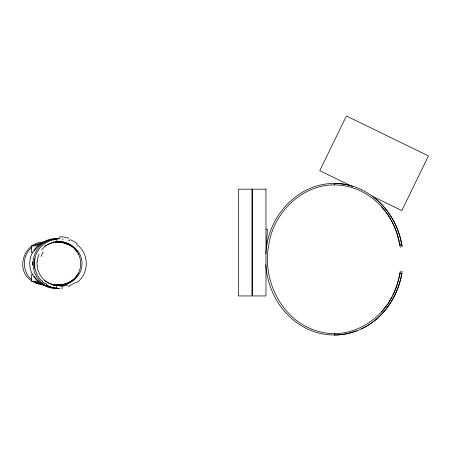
<?xml version="1.0" encoding="UTF-8"?>
<svg xmlns="http://www.w3.org/2000/svg" width="451" height="451" viewBox="0 0 451 451"><rect width="100%" height="100%" fill="white"/><g stroke="black" fill="none" stroke-linecap="round" stroke-linejoin="round"><path stroke-width="0.68" d="M37.179 265.91C37.923 276.012 46.622 284.604 56.696 285.308L56.696 287.839L56.037 287.772M48.623 244.064L52.835 242.553L56.696 241.837L56.696 239.301L52.581 240.005L48.719 241.33L45.286 243.174L42.028 245.699L39.248 248.783L37.095 252.199L35.584 255.779L34.631 259.748A12.346 5.914 -89.9 0 0 34.592 267.477M32.624 263.514L32.607 262.166M32.619 263.57L32.59 264.917L32.455 263.57M32.455 263.514L32.551 262.155M266.293 248.738L267.415 229.288L266.056 229.209M34.738 268.198L34.738 258.936M37.179 261.23L37.828 257.707L39.074 254.234M400.296 270.989L400.246 271.339M402.129 271.57L402.01 272.331M402.112 271.677L402.067 271.992M400.161 271.874L400.082 272.376M400.093 272.297L400.031 272.68M401.92 272.9L401.807 273.554M401.869 273.199L401.756 273.842C397.714 297.096 382.91 318.834 361.279 328.965M399.941 273.205L399.885 273.554M399.913 273.385L399.524 275.454M401.779 273.718C400.939 278.521 399.569 283.623 397.788 288.319C392.736 301.753 383.942 313.806 372.379 322.358C354.497 335.786 329.523 338.898 309.053 329.709C286.329 319.782 270.735 297.203 266.783 273.041A83.435 83.435 0 0 1 265.814 264.703M399.851 273.718L399.789 274.084M399.733 274.377L399.625 274.947M399.569 275.228L398.757 278.876M399.4 276.063L398.977 277.968M398.599 279.49L398.802 278.684M398.645 279.321L397.382 283.764M398.419 280.189L397.619 283.002M34.372 259.675L34.468 259.376M397.54 283.262L396.841 285.427M397.308 284.012L397.151 284.496M396.942 285.128L396.153 287.366M396.762 285.652C387.262 316.799 353.471 340.234 320.774 331.964C283.628 323.587 261.715 281.796 268.678 245.66C273.238 210.048 307.971 178.664 344.835 185.913C369.301 190.091 389.1 209.709 396.762 232.851M34.502 259.274L34.541 259.167A1.156 0.71 -90 0 1 34.671 258.902L34.688 258.902M396.04 287.67L395.493 289.091M395.392 289.356L394.8 290.788M392.748 295.242L394.71 291.002L394.71 291.577M77.121 275.29C81.975 268.249 81.823 258.361 76.845 251.427M78.113 273.594L78.339 273.171M391.93 296.837L388.148 303.213M77.634 274.422C74.539 279.874 69.042 283.78 62.988 285.257M34.242 250.976C38.031 245.09 44.401 241.099 51.228 239.763M77.11 275.24C70.954 284.632 57.559 287.71 47.688 282.642M387.178 304.65L382.397 310.795M41.751 249.831C50.061 238.647 68.732 240.05 76.546 251.106M381.371 311.951L382.059 311.179M31.869 247.475C21.879 255.249 21.879 271.891 31.869 279.665M72.205 279.941L71.433 280.567M60.214 238.799C45.562 236.64 29.507 248.084 29.805 263.57C29.507 278.876 45.185 290.19 59.684 288.398M76.552 282.692C89.518 273.999 89.518 253.141 76.552 244.448M44.705 246.269L45.968 245.445M70.204 281.452L70.621 281.165M33.881 245.958L35.432 245.011M69.781 281.734C65.694 284.35 60.784 285.618 55.941 285.398M46.831 244.944L47.27 244.713M36.159 244.622L42.433 242.491M47.716 244.487L48.167 244.267M69.742 286.503L68.49 286.96M65.079 283.645L65.553 283.465M356.769 330.882L347.676 333.593A62.509 62.509 0 0 1 334.343 335.031L334.343 333.514M63.67 284.107L64.143 283.961M61.06 284.485L61.545 284.367M62.712 284.367L61.24 284.682M61.962 285.489L60.947 285.675M62.909 287.93L61.274 288.212M51.758 239.661L52.818 239.492M42.924 242.401L43.42 242.322M53.162 242.024L53.646 241.95M53.184 242.379L54.148 242.243M59.12 284.835L56.217 285.066M60.287 284.835L55.93 285.043M52.981 242.243L54.436 242.114M56.696 241.837C69.854 240.118 83.418 251.686 81.93 265.323C81.152 277.619 68.473 286.78 56.741 285.308M43.578 242.125C23.988 241.832 14.567 270.16 31.576 280.798M54.881 239.272L55.924 239.216M55.603 241.759L61.984 242.238L67.599 244.177M55.597 242.114L60.913 242.401M58.923 238.635C59.904 238.59 55.62 238.686 54.842 238.917C52.773 239.216 50.732 239.735 48.781 240.49C42.197 242.959 36.796 248.388 34.473 255.04C30.567 265.413 34.53 278.188 43.944 284.169M35.223 244.267L39.677 244.267M397.382 234.74L399.834 244.662L401.756 244.662L401.841 245.118M38.109 245.868L31.373 245.868L31.373 252.487L32.946 252.487M400.719 247.131L400.24 247.131L400.076 246.083M399.834 273.842L401.756 273.842M32.946 274.653L31.373 274.653L31.373 281.272L38.482 281.272M35.223 282.873L39.677 282.873M58.855 288.516L51.797 287.614L45.54 285.139M55.89 242.074L59.752 242.401M54.768 285.043L53.319 284.936M43.747 285.026L37.467 283.809L32.083 281.148M54.966 284.981L53.534 284.818M53.331 287.721L52.028 287.529M53.511 285.167L53.996 285.235M51.871 284.739L52.367 284.818M43.071 284.767L36.435 282.653M62.086 239.058L63.157 239.261M61.105 241.494L62.644 241.798M51.51 287.434C44.576 286.143 38.087 282.134 34.242 276.164M52.547 284.654L51.572 284.446M61.894 242.587L62.864 242.813M349.626 185.412L347.676 184.91A62.509 62.509 0 0 0 334.343 183.472C300.135 183.134 271.536 212.658 266.783 245.462A83.435 83.435 0 0 0 265.814 253.8M63.146 241.922L64.64 242.356M63.811 243.078L64.589 243.326M68.49 240.186L69.742 240.637M64.961 242.458C69.747 244.087 74.099 247.216 76.833 251.5M65.496 243.653L65.795 243.771M66.382 244.014L66.928 244.262M352.592 186.641L319.776 170.664L346.407 115.969L428.45 155.916L401.818 210.611L372.16 196.168M67.847 244.307L68.591 244.701M46.831 284.885L46.425 284.66M35.556 282.196L33.842 281.153M46.712 282.129L45.59 281.458M68.834 244.837L69.285 245.102M69.73 245.378L70.587 245.953M45.044 283.814L42.197 281.593M45.162 281.182L44.328 280.601M71.01 246.252L71.816 246.877M374.212 197.538C384.607 205.763 392.567 216.88 397.41 229.193M40.686 280.094L36.79 274.338L34.637 267.443M381.371 206.552C388.807 214.761 394.287 224.671 397.54 235.242M76.552 251.01L77.11 251.9M78.124 253.58L78.35 254.026M34.524 267.928L34.552 267.995A0.992 0.609 89.9 0 0 34.682 268.249M397.5 229.429L400.144 237.474L401.892 245.423M34.473 267.776L34.389 267.516M396.841 233.077L397.308 234.492M397.619 235.501L398.645 239.177M398.757 239.622L399.569 243.275M401.756 244.662C396.739 212.173 368.253 183.112 334.343 183.472L334.343 184.989M399.625 243.557L399.862 244.825M399.874 244.91L400.014 245.733M399.936 245.248L399.998 245.598M401.864 245.248L401.937 245.688M401.971 245.902L402.033 246.302M401.999 246.083L402.083 246.629M394.71 226.926L394.71 227.501M34.445 267.471A9.285 5.683 -89.8 0 1 34.451 259.737M58.884 236.899A21.975 17.403 22.3 0 1 69.059 238.246M57.548 238.945A7.695 6.788 44 0 1 58.946 238.804M56.64 239.216A1.748 1.601 69.4 0 1 57.435 238.929M57.435 288.223A1.748 1.573 -90 0 1 56.668 287.879M58.855 288.606A7.847 7.137 -58.4 0 1 57.61 288.414M67.921 285.049A21.981 13.429 -17.2 0 1 59.966 286.503M70.102 239.69A23.785 20.842 19.5 0 1 77.245 243.715M75.948 282.05A23.942 19.201 -22.5 0 1 69.409 285.646M44.908 285.573A33.549 21.152 -11.2 0 1 43.341 284.542M55.834 288.138A20.03 11.574 -4 0 1 46.78 284.976M46.983 284.299A32.495 19.213 -6.6 0 1 45.585 283.493M42.704 281.108A45.855 32.28 -31.7 0 1 41.03 279.8M37.145 265.927A11.591 5.84 -90 0 1 37.145 261.214M41.176 256.377A29.078 17.837 83.8 0 1 43.161 251.923M251.962 189.166L238.449 189.166L238.449 295.946L251.962 295.946L251.962 189.166M265.972 189.166L252.459 189.166L252.459 295.946L265.972 295.946L265.972 189.166"/></g></svg>
